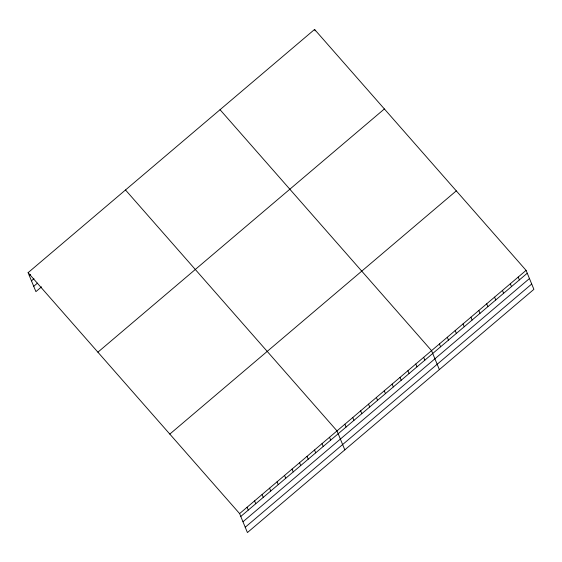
<?xml version="1.0" encoding="UTF-8"?>
<svg xmlns="http://www.w3.org/2000/svg" width="562" height="562" viewBox="0 0 562 562"><rect width="100%" height="100%" fill="white"/><g stroke="black" fill="none" stroke-linecap="round" stroke-linejoin="round"><path stroke-width="0.84" d="M28.1 272.668L314.579 29.442L526.088 270.371L533.9 289.332L247.421 532.558L239.609 513.598L28.1 272.668L35.912 291.629L41.532 286.852M29.273 275.52L30.524 274.46M31.465 280.831L33.959 278.71M33.72 286.311L37.471 283.129M97.893 352.177L384.38 108.951M169.808 434.096L456.288 190.869M239.609 513.598L526.088 270.371M240.782 516.45L527.261 273.223M242.974 521.761L529.453 278.541M245.229 527.24L531.708 284.014M220.044 109.709L431.546 350.639L439.365 369.592M125.502 189.97L337.01 430.906L344.822 449.86M518.206 277.066L519.379 279.911M510.331 283.754L511.504 286.599M502.449 290.442L503.629 293.287M494.574 297.129L495.747 299.975M486.699 303.817L487.872 306.669M478.817 310.505L479.99 313.357M470.942 317.193L472.115 320.045M463.06 323.888L464.233 326.733M455.185 330.575L456.358 333.421M447.303 337.263L448.476 340.108M314.579 29.442L315.17 30.868M439.428 343.951L440.601 346.796M423.671 357.327L424.844 360.179M415.789 364.014L416.969 366.867M407.914 370.702L409.087 373.554M400.032 377.397L401.212 380.242M392.157 384.085L393.33 386.93M384.282 390.773L385.455 393.618M376.399 397.46L377.573 400.306M368.524 404.148L369.698 406.993M360.642 410.836L361.816 413.688M352.767 417.524L353.941 420.376M344.885 424.212L346.059 427.064M329.515 437.264L330.688 440.109M322.026 443.629L323.199 446.474M314.53 449.986L315.703 452.839M307.042 456.351L308.215 459.196M299.546 462.709L300.719 465.561M292.05 469.073L293.231 471.918M284.562 475.431L285.735 478.283M277.066 481.796L278.239 484.641M269.577 488.153L270.751 491.005M262.082 494.518L263.255 497.363M254.593 500.875L255.766 503.728M247.097 507.24L248.271 510.085"/></g></svg>
